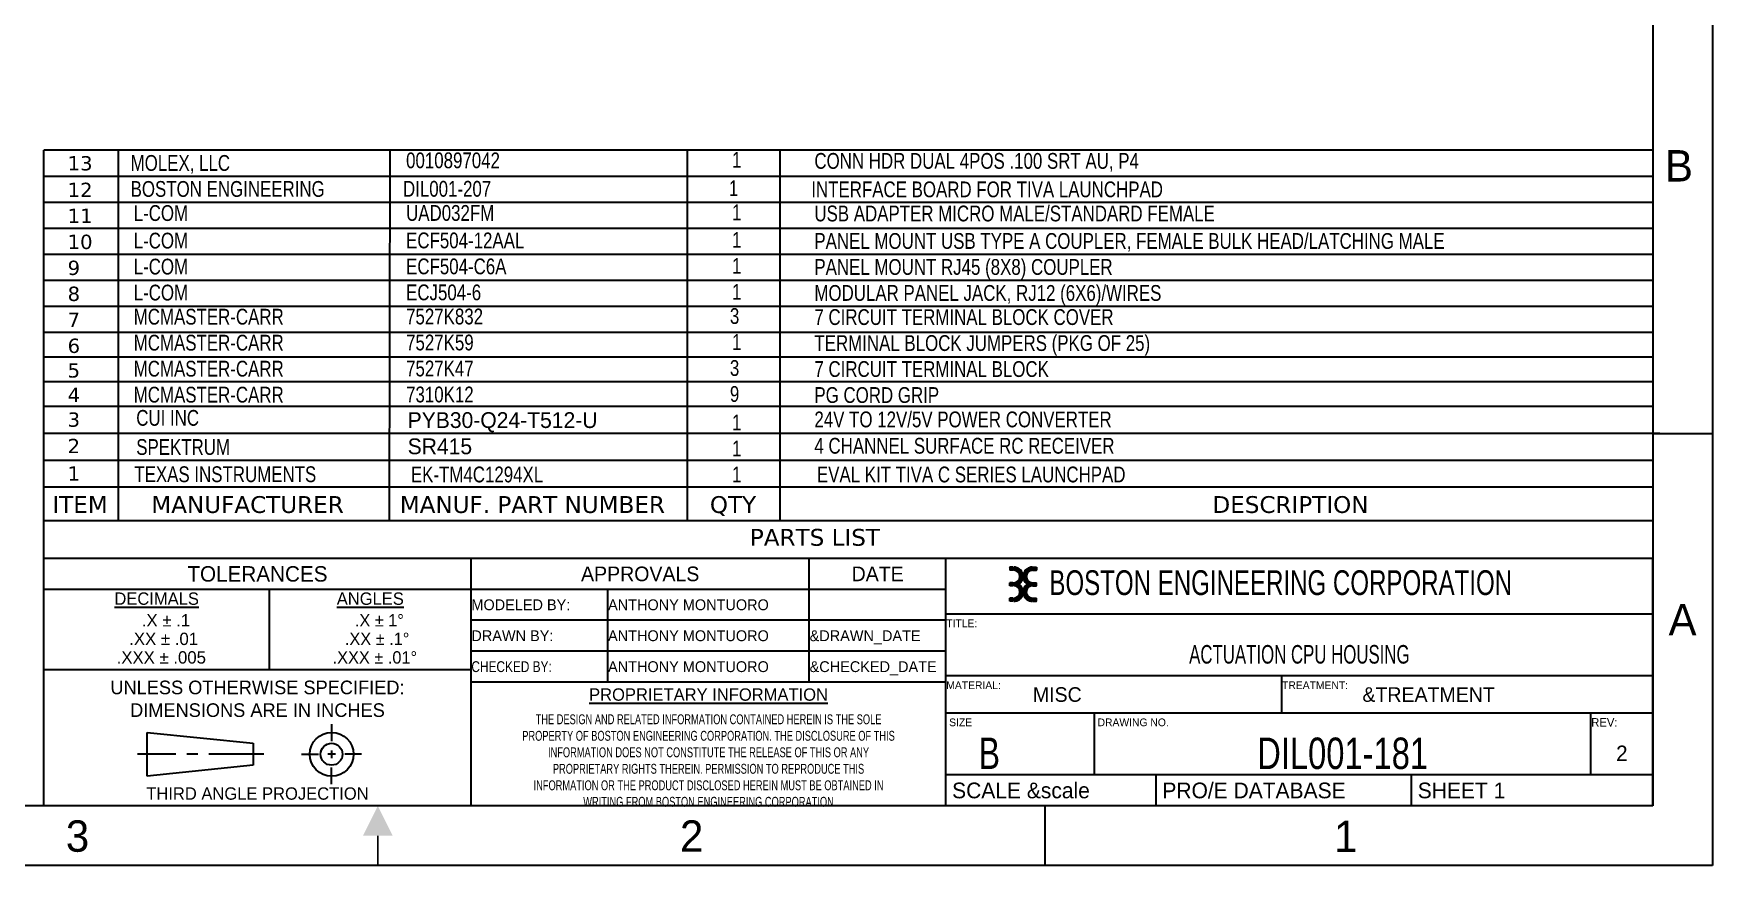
# Model space of a CAD drawing. Extents: x 0 to 432, y 0 to 280.
# Drawn here: x 160.3 to 431.8, y -0.1 to 134.5 of the extents above; entities that cross this region are included whole.
import ezdxf
from ezdxf.enums import TextEntityAlignment as Align

# ---------------------------------------------------------------- set-up
doc = ezdxf.new("R2010")
doc.units = 0
doc.header["$LTSCALE"] = 23.749
doc.linetypes.add('CENTER', pattern=[0.6, 0.375, -0.075, 0.075, -0.075])
doc.layers.get('0').update_dxf_attribs({"linetype": 'CONTINUOUS', "lineweight": 30})
doc.layers.add('DEFAULT_1', color=160, linetype='CONTINUOUS', lineweight=30)
doc.styles.add('BEC', font='verdana.ttf')
doc.styles.get("Standard").update_dxf_attribs({"font": 'txt', "width": 0.8})
doc.styles.add('TEXTSTYLE_1', font='txt')
doc.styles.add('TEXTSTYLE_2', font='txt', dxfattribs={"width": 0.7})
doc.styles.add('TEXTSTYLE_3', font='txt', dxfattribs={"width": 0.8197})
doc.styles.add('TEXTSTYLE_4', font='txt')
doc.styles.add('TEXTSTYLE_5', font='txt', dxfattribs={"width": 0.8})
pattern_1 = [(45, (0, 0), (-0.022097087, 0.022097087), [])]

msp = doc.modelspace()

# ---------------------------------------------------------------- hatches: boundary and pattern name
at = {"linetype": 'Continuous'}
h = msp.add_hatch(dxfattribs=at)
h.set_pattern_fill('B', scale=0.03125, angle=45, style=0, pattern_type=0)
h.set_pattern_definition(pattern_1)
h.paths.add_polyline_path([(318.67, 42.73), (318.17, 42.73), (318.17, 43.23), (318.67, 43.23)])
h.paths.add_polyline_path([(318.67, 45.23), (318.17, 45.23), (318.17, 45.73), (318.67, 45.73)])
h.paths.add_polyline_path([(318.67, 47.73), (318.17, 47.73), (318.17, 48.23), (318.67, 48.23)])
edge = h.paths.add_edge_path()
edge.add_line((318.82, 48.23), (318.82, 47.73))
edge.add_arc((318.82, 46.73), 1, -90, 90, ccw=False)
edge.add_line((318.82, 45.73), (318.82, 45.23))
edge.add_arc((318.82, 44.23), 1, -90, 90, ccw=False)
edge.add_line((318.82, 43.23), (318.82, 42.73))
edge.add_arc((318.82, 44.23), 1.5, 270, 416.4427)
edge.add_arc((318.82, 46.73), 1.5, 303.5573, 450)
h = msp.add_hatch(dxfattribs=at)
h.set_pattern_fill('E', color=2, scale=0.03125, angle=45, style=0, pattern_type=0)
h.set_pattern_definition(pattern_1)
h.paths.add_polyline_path([(321.97, 42.73), (322.47, 42.73), (322.47, 43.23), (321.97, 43.23)])
h.paths.add_polyline_path([(321.97, 45.23), (322.47, 45.23), (322.47, 45.73), (321.97, 45.73)])
h.paths.add_polyline_path([(321.97, 47.73), (322.47, 47.73), (322.47, 48.23), (321.97, 48.23)])
edge = h.paths.add_edge_path()
edge.add_line((321.82, 48.23), (321.82, 47.73))
edge.add_arc((321.82, 46.73), 1, 90, 270)
edge.add_line((321.82, 45.73), (321.82, 45.23))
edge.add_arc((321.82, 44.23), 1, 90, 270)
edge.add_line((321.82, 43.23), (321.82, 42.73))
edge.add_arc((321.82, 44.23), 1.5, 123.5573, 270, ccw=False)
edge.add_arc((321.82, 46.73), 1.5, 90, 236.4427, ccw=False)

# ---------------------------------------------------------------- linework, layer by layer
at = {"color": 7, "linetype": 'Continuous'}
for p, q in [((431.8, 279.4), (431.8, 0)), ((422.15, 269.75), (422.15, 9.65)), ((422.15, 69.85), (431.8, 69.85)), ((318.67, 48.23), (318.17, 48.23)), ((318.17, 48.23), (318.17, 47.73)), ((318.67, 47.73), (318.17, 47.73)), ((318.67, 48.23), (318.67, 47.73)), ((318.82, 48.23), (318.82, 47.73)), ((318.67, 45.73), (318.17, 45.73)), ((318.17, 45.23), (318.17, 45.73)), ((318.67, 45.23), (318.17, 45.23)), ((318.67, 45.23), (318.67, 45.73)), ((318.82, 45.23), (318.82, 45.73)), ((318.67, 43.23), (318.17, 43.23)), ((318.17, 42.73), (318.17, 43.23)), ((318.67, 42.73), (318.17, 42.73)), ((318.67, 42.73), (318.67, 43.23)), ((318.82, 42.73), (318.82, 43.23)), ((208.49, 22.84), (208.49, 20.13)), ((178.65, 21.54), (195.79, 19.77)), ((178.65, 14.45), (178.65, 21.54)), ((195.79, 19.77), (195.79, 16.22)), ((203.65, 18), (206.36, 18)), ((209.11, 18), (207.88, 18)), ((208.49, 18.58), (208.49, 17.38)), ((213.33, 18), (210.62, 18)), ((195.79, 16.22), (178.65, 14.45)), ((208.49, 13.16), (208.49, 15.86)), ((422.15, 9.65), (9.65, 9.65)), ((323.85, 9.65), (323.85, 0)), ((431.8, 0), (0, 0))]:
    msp.add_line(p, q, dxfattribs=at)
for p, q in [((161.95, 49.65), (161.95, 115.65)), ((422.15, 115.65), (161.95, 115.65)), ((217.86, 55.75), (217.97, 115.65)), ((422.15, 111.35), (161.95, 111.35)), ((422.15, 107.15), (161.95, 107.15)), ((422.15, 102.95), (161.95, 102.95)), ((422.15, 98.75), (161.95, 98.75)), ((422.15, 94.55), (161.95, 94.55)), ((422.15, 90.35), (161.95, 90.35)), ((422.15, 86.15), (161.95, 86.15)), ((422.15, 82.18), (161.95, 82.18)), ((422.15, 78.2), (161.95, 78.2)), ((422.15, 74.22), (161.95, 74.22)), ((423.3, 69.86), (161.95, 69.86)), ((422.15, 65.5), (161.95, 65.5)), ((422.15, 61.14), (161.95, 61.14)), ((422.15, 55.75), (161.95, 55.75))]:
    msp.add_line(p, q)
at = {"linetype": 'Continuous'}
for p, q in [((174, 115.65), (174, 55.75)), ((266, 115.65), (266, 55.75)), ((281, 115.65), (281, 55.75))]:
    msp.add_line(p, q, dxfattribs=at)
at = {"color": 2, "linetype": 'Continuous'}
for p, q in [((231.05, 49.65), (161.95, 49.65)), ((161.95, 9.65), (161.95, 49.65)), ((231.05, 9.65), (231.05, 49.65)), ((307.85, 49.65), (231.05, 49.65)), ((231.05, 9.65), (231.05, 49.65)), ((285.75, 29.65), (285.75, 49.65)), ((307.85, 9.65), (307.85, 49.65)), ((422.15, 49.65), (307.85, 49.65)), ((307.85, 9.65), (307.85, 49.65)), ((422.15, 9.65), (422.15, 49.65)), ((231.05, 44.65), (161.95, 44.65)), ((198.45, 31.65), (198.45, 44.65)), ((307.85, 44.65), (231.05, 44.65)), ((253.15, 29.65), (253.15, 44.65)), ((307.85, 39.65), (231.05, 39.65)), ((422.15, 40.65), (307.85, 40.65)), ((307.85, 34.65), (231.05, 34.65)), ((231.05, 31.65), (161.95, 31.65)), ((422.15, 30.65), (307.85, 30.65)), ((362.15, 24.65), (362.15, 30.65)), ((307.85, 29.65), (231.05, 29.65)), ((422.15, 24.65), (307.85, 24.65)), ((331.85, 14.65), (331.85, 24.65)), ((412.15, 14.65), (412.15, 24.65)), ((422.15, 14.65), (307.85, 14.65)), ((341.85, 9.65), (341.85, 14.65)), ((383.15, 9.65), (383.15, 14.65)), ((231.05, 9.65), (161.95, 9.65)), ((307.85, 9.65), (231.05, 9.65)), ((422.15, 9.65), (307.85, 9.65))]:
    msp.add_line(p, q, dxfattribs=at)
at = {"color": 1, "linetype": 'Continuous'}
for p, q in [((321.82, 48.23), (321.82, 47.73)), ((321.97, 48.23), (322.47, 48.23)), ((321.97, 48.23), (321.97, 47.73)), ((321.97, 47.73), (322.47, 47.73)), ((322.47, 48.23), (322.47, 47.73)), ((321.82, 45.23), (321.82, 45.73)), ((321.97, 45.73), (322.47, 45.73)), ((321.97, 45.23), (321.97, 45.73)), ((321.97, 45.23), (322.47, 45.23)), ((322.47, 45.23), (322.47, 45.73)), ((321.82, 42.73), (321.82, 43.23)), ((321.97, 43.23), (322.47, 43.23)), ((321.97, 42.73), (321.97, 43.23)), ((321.97, 42.73), (322.47, 42.73)), ((322.47, 42.73), (322.47, 43.23))]:
    msp.add_line(p, q, dxfattribs=at)
at = {"color": 7, "linetype": 'Continuous', "const_width": 0.254}
msp.add_lwpolyline([(215.97, 0), (215.97, 4.83)], dxfattribs=at)
at = {"color": 7, "linetype": 'Continuous'}
for radius in [3.54, 1.77]:
    msp.add_circle((208.49, 18), radius, dxfattribs=at)
for centre, radius, start, end in [((318.82, 46.73), 1.5, 303.5573, 90), ((318.82, 46.73), 1, 270, 90), ((318.82, 44.23), 1.5, 270, 56.4427), ((318.82, 44.23), 1, 270, 90)]:
    msp.add_arc(centre, radius, start, end, dxfattribs=at)
at = {"color": 1, "linetype": 'Continuous'}
for centre, radius, start, end in [((321.82, 46.73), 1.5, 90, 236.4427), ((321.82, 46.73), 1, 90, 270), ((321.82, 44.23), 1.5, 123.5573, 270), ((321.82, 44.23), 1, 90, 270)]:
    msp.add_arc(centre, radius, start, end, dxfattribs=at)
at = {"color": 7, "linetype": 'Continuous'}
msp.add_solid([(215.97, 9.65), (218.38, 4.83), (213.56, 4.83)], dxfattribs=at)
at = {"layer": 'DEFAULT_1', "color": 7, "linetype": 'CENTER'}
msp.add_line((197.53, 18), (177.12, 18), dxfattribs=at)

# ---------------------------------------------------------------- texts
at = {"style": 'BEC'}
for s, height, p in [('13', 2.31, (165.8, 112.36)), ('12', 2.31, (165.8, 108.06)), ('11', 2.31, (165.8, 103.86)), ('10', 2.31, (165.8, 99.66)), ('9', 2.31, (165.8, 95.46)), ('8', 2.31, (165.8, 91.26)), ('7', 2.31, (165.8, 87.06)), ('6', 2.31, (165.8, 82.86)), ('5', 2.31, (165.8, 78.88)), ('4', 2.31, (165.8, 74.91)), ('3', 2.31, (165.8, 70.93)), ('2', 2.31, (165.8, 66.66)), ('1', 2.31, (165.8, 62.21)), ('MANUFACTURER', 2.7171, (179.34, 57)), ('QTY', 2.717, (269.66, 57)), ('DESCRIPTION', 2.7171, (350.95, 57)), ('ITEM', 2.717, (163.34, 57)), ('MANUF. PART NUMBER', 2.7171, (219.52, 57)), ('PARTS LIST', 2.717, (276.14, 51.7))]:
    msp.add_text(s, height=height, dxfattribs=at).set_placement(p)
at = {"color": 2, "linetype": 'Continuous', "style": 'TEXTSTYLE_1'}
for s, height, p in [('B', 5.08, (426.39, 110.56)), ('TOLERANCES', 2.5, (196.5, 45.9)), ('APPROVALS', 2.362, (258.4, 45.97)), ('DATE', 2.362, (296.8, 45.97)), ('%%uDECIMALS', 2, (180.2, 42.15)), ('%%uANGLES', 2, (214.75, 42.15)), ('A', 5.08, (426.97, 37.21)), ('%%uPROPRIETARY INFORMATION', 2, (269.45, 26.65)), ('2', 2.5, (417.15, 16.9)), ('THIRD ANGLE PROJECTION', 2, (196.5, 10.65)), ('3', 5.08, (167.4, 2.24)), ('2', 5.08, (266.72, 2.24)), ('1', 5.08, (372.49, 2.18))]:
    msp.add_text(s, height=height, dxfattribs=at).set_placement(p, align=Align.CENTER)
at = {"color": 7, "linetype": 'Continuous', "style": 'TEXTSTYLE_5', "width": 0.727778}
msp.add_text('BOSTON ENGINEERING CORPORATION', height=4, dxfattribs=at).set_placement((324.57, 43.73))
at = {"color": 2, "linetype": 'Continuous', "style": 'TEXTSTYLE_1'}
for s, height, p in [('MODELED BY:', 1.75, (231.1, 41.28)), ('ANTHONY MONTUORO', 1.75, (253.2, 41.28)), ('DRAWN BY:', 1.75, (231.1, 36.28)), ('ANTHONY MONTUORO', 1.75, (253.2, 36.28)), ('&DRAWN_DATE', 1.75, (285.8, 36.28)), ('TITLE:', 1.25, (307.9, 38.53)), ('ANTHONY MONTUORO', 1.75, (253.2, 31.28)), ('&CHECKED_DATE', 1.75, (285.8, 31.28)), ('MATERIAL:', 1.25, (307.9, 28.53)), ('MISC', 2.362, (321.9, 26.47)), ('TREATMENT:', 1.25, (362.2, 28.53)), ('&TREATMENT', 2.362, (375.2, 26.47)), (' SIZE', 1.25, (307.9, 22.53)), (' DRAWING NO.', 1.25, (331.9, 22.53)), ('REV:', 1.362, (412.2, 22.47)), (' PRO/E DATABASE', 2.54, (341.9, 10.88))]:
    msp.add_text(s, height=height, dxfattribs=at).set_placement(p)
at = {"color": 2, "linetype": 'Continuous'}
for s, height, style, width, p in [('    .X %%p .1', 2, 'TEXTSTYLE_1', 1.015152, (180.2, 38.65)), ('    .X %%p 1%%d', 2, 'TEXTSTYLE_1', 0.984848, (214.75, 38.65)), ('   .XX %%p .01', 2, 'TEXTSTYLE_1', 1.013889, (180.2, 35.65)), ('   .XX %%p .1%%d', 2, 'TEXTSTYLE_1', 0.986111, (214.75, 35.65)), ('ACTUATION CPU HOUSING', 3, 'TEXTSTYLE_5', 0.677778, (365, 32.65)), ('  .XXX %%p .005', 2, 'TEXTSTYLE_1', 1.012821, (180.2, 32.65)), ('  .XXX %%p .01%%d', 2, 'TEXTSTYLE_1', 0.987179, (214.75, 32.65)), ('B', 5.08, 'TEXTSTYLE_4', 0.764881, (314.85, 15.61)), ('DIL001-181', 5.08, 'TEXTSTYLE_4', 0.778409, (372, 15.61))]:
    msp.add_text(s, height=height, dxfattribs=dict(at, style=style, width=width)).set_placement(p, align=Align.CENTER)
at = {"color": 2, "linetype": 'Continuous', "style": 'TEXTSTYLE_3', "width": 0.8197}
msp.add_text('CHECKED BY:', height=1.75, dxfattribs=at).set_placement((231.1, 31.28))
at = {"attachment_point": 1}
for s, insert, char_height, width in [('MOLEX, LLC', (175.99, 114.84), 2.551, 116.8959), ('0010897042', (220.54, 115.26), 2.551, 116.8959), ('\\pi7.8868;1', (265.36, 115.35), 2.5513, 16.4539), ('CONN HDR DUAL 4POS .100 SRT AU, P4', (286.57, 115.17), 2.5513, 116.8959), ('BOSTON ENGINEERING', (175.99, 110.64), 2.5513, 116.8959), ('DIL001-207', (220.04, 110.66), 2.551, 116.8959), ('\\pi7.8868;1', (264.86, 110.75), 2.5513, 16.4539), ('INTERFACE BOARD FOR TIVA LAUNCHPAD', (286.07, 110.57), 2.5513, 116.8959), ('L-COM', (176.49, 106.74), 2.551, 116.8959), ('UAD032FM', (220.54, 106.76), 2.551, 116.8959), ('\\pi7.8868;1', (265.36, 106.85), 2.5513, 16.4539), ('USB ADAPTER MICRO MALE/STANDARD FEMALE', (286.57, 106.67), 2.5513, 116.8959), ('L-COM', (176.49, 102.29), 2.551, 116.8959), ('ECF504-12AAL', (220.54, 102.32), 2.5513, 116.8959), ('\\pi7.8868;1', (265.36, 102.4), 2.5513, 16.4539), ('PANEL MOUNT USB TYPE A COUPLER, FEMALE BULK HEAD/LATCHING MALE', (286.57, 102.23), 2.5513, 130.5589), ('L-COM', (176.49, 98.09), 2.551, 116.8959), ('ECF504-C6A', (220.54, 98.12), 2.551, 116.8959), ('\\pi7.8868;1', (265.36, 98.2), 2.5513, 16.4539), ('PANEL MOUNT RJ45 (8X8) COUPLER', (286.57, 98.03), 2.5513, 116.8959), ('L-COM', (176.49, 93.89), 2.551, 116.8959), ('ECJ504-6', (220.54, 93.92), 2.551, 116.8959), ('\\pi7.8868;1', (265.36, 94), 2.5513, 16.4539), ('MODULAR PANEL JACK, RJ12 (6X6)/WIRES', (286.57, 93.83), 2.5513, 116.8959), ('MCMASTER-CARR', (176.49, 89.99), 2.5513, 116.8959), ('7527K832', (220.54, 90.02), 2.551, 116.8959), ('\\pi7.5466;3', (265.36, 90.1), 2.5513, 16.4539), ('7 CIRCUIT TERMINAL BLOCK COVER', (286.57, 89.93), 2.5513, 116.8959), ('MCMASTER-CARR', (176.49, 85.79), 2.5513, 116.8959), ('7527K59', (220.54, 85.82), 2.551, 116.8959), ('\\pi7.8868;1', (265.36, 85.9), 2.5513, 16.4539), ('TERMINAL BLOCK JUMPERS (PKG OF 25)', (286.57, 85.73), 2.5513, 116.8959), ('MCMASTER-CARR', (176.49, 81.59), 2.5513, 116.8959), ('7527K47', (220.54, 81.62), 2.551, 116.8959), ('\\pi7.5466;3', (265.36, 81.7), 2.5513, 16.4539), ('7 CIRCUIT TERMINAL BLOCK', (286.57, 81.53), 2.5513, 116.8959), ('MCMASTER-CARR', (176.49, 77.39), 2.5513, 116.8959), ('7310K12', (220.54, 77.42), 2.551, 116.8959), ('\\pi7.5466;9', (265.36, 77.5), 2.5513, 16.4539), ('PG CORD GRIP', (286.57, 77.33), 2.5513, 116.8959), ('CUI INC', (176.9, 73.64), 2.551, 116.8959), ('\\pt15.308;24V TO 12V/5V POWER CONVERTER', (286.57, 73.39), 2.5513, 116.8959), ('\\pi7.8868;1', (265.36, 72.9), 2.5513, 16.4539), ('SPEKTRUM', (176.9, 68.93), 2.551, 116.8959), ('\\pi7.8868;1', (265.36, 68.7), 2.5513, 16.4539), ('4 CHANNEL SURFACE RC RECEIVER', (286.57, 69.13), 2.5513, 116.8959), ('TEXAS INSTRUMENTS', (176.59, 64.53), 2.5513, 116.8959), ('EK-TM4C1294XL ', (221.32, 64.49), 2.5513, 116.8959), ('\\pi7.8868;1', (265.36, 64.5), 2.5513, 16.4539), ('EVAL KIT TIVA C SERIES LAUNCHPAD ', (286.98, 64.49), 2.5513, 116.8959)]:
    msp.add_mtext(s, dxfattribs=dict(at, insert=insert, char_height=char_height, width=width))
at = {"color": 2, "linetype": 'Continuous'}
for s, insert, char_height, width, attachment_point, style in [('UNLESS OTHERWISE SPECIFIED:\\PDIMENSIONS ARE IN INCHES', (196.5, 29.9), 2.2, 59.4, 2, 'TEXTSTYLE_1'), ('THE DESIGN AND RELATED INFORMATION CONTAINED HEREIN IS THE SOLE\\PPROPERTY OF BOSTON ENGINEERING CORPORATION. THE DISCLOSURE OF THIS\\PINFORMATION DOES NOT CONSTITUTE THE RELEASE OF THIS OR ANY\\PPROPRIETARY RIGHTS THEREIN. PERMISSION TO REPRODUCE THIS\\PINFORMATION OR THE PRODUCT DISCLOSED HEREIN MUST BE OBTAINED IN\\P WRITING FROM BOSTON ENGINEERING CORPORATION.', (269.45, 24.45), 1.6, 73.92, 2, 'TEXTSTYLE_2'), (' SCALE &scale', (307.9, 13.42), 2.54, 33.02, 1, 'TEXTSTYLE_1'), (' SHEET 1', (383.2, 13.42), 2.54, 96.52, 1, 'TEXTSTYLE_1')]:
    msp.add_mtext(s, dxfattribs=dict(at, insert=insert, char_height=char_height, width=width, attachment_point=attachment_point, style=style))
for tag, p in [('PYB30-Q24-T512-U', (220.79, 70.73)), ('SR415', (220.79, 66.49))]:
    msp.add_attdef(tag, p, '', height=2.55)

doc.saveas('drawing.dxf')
